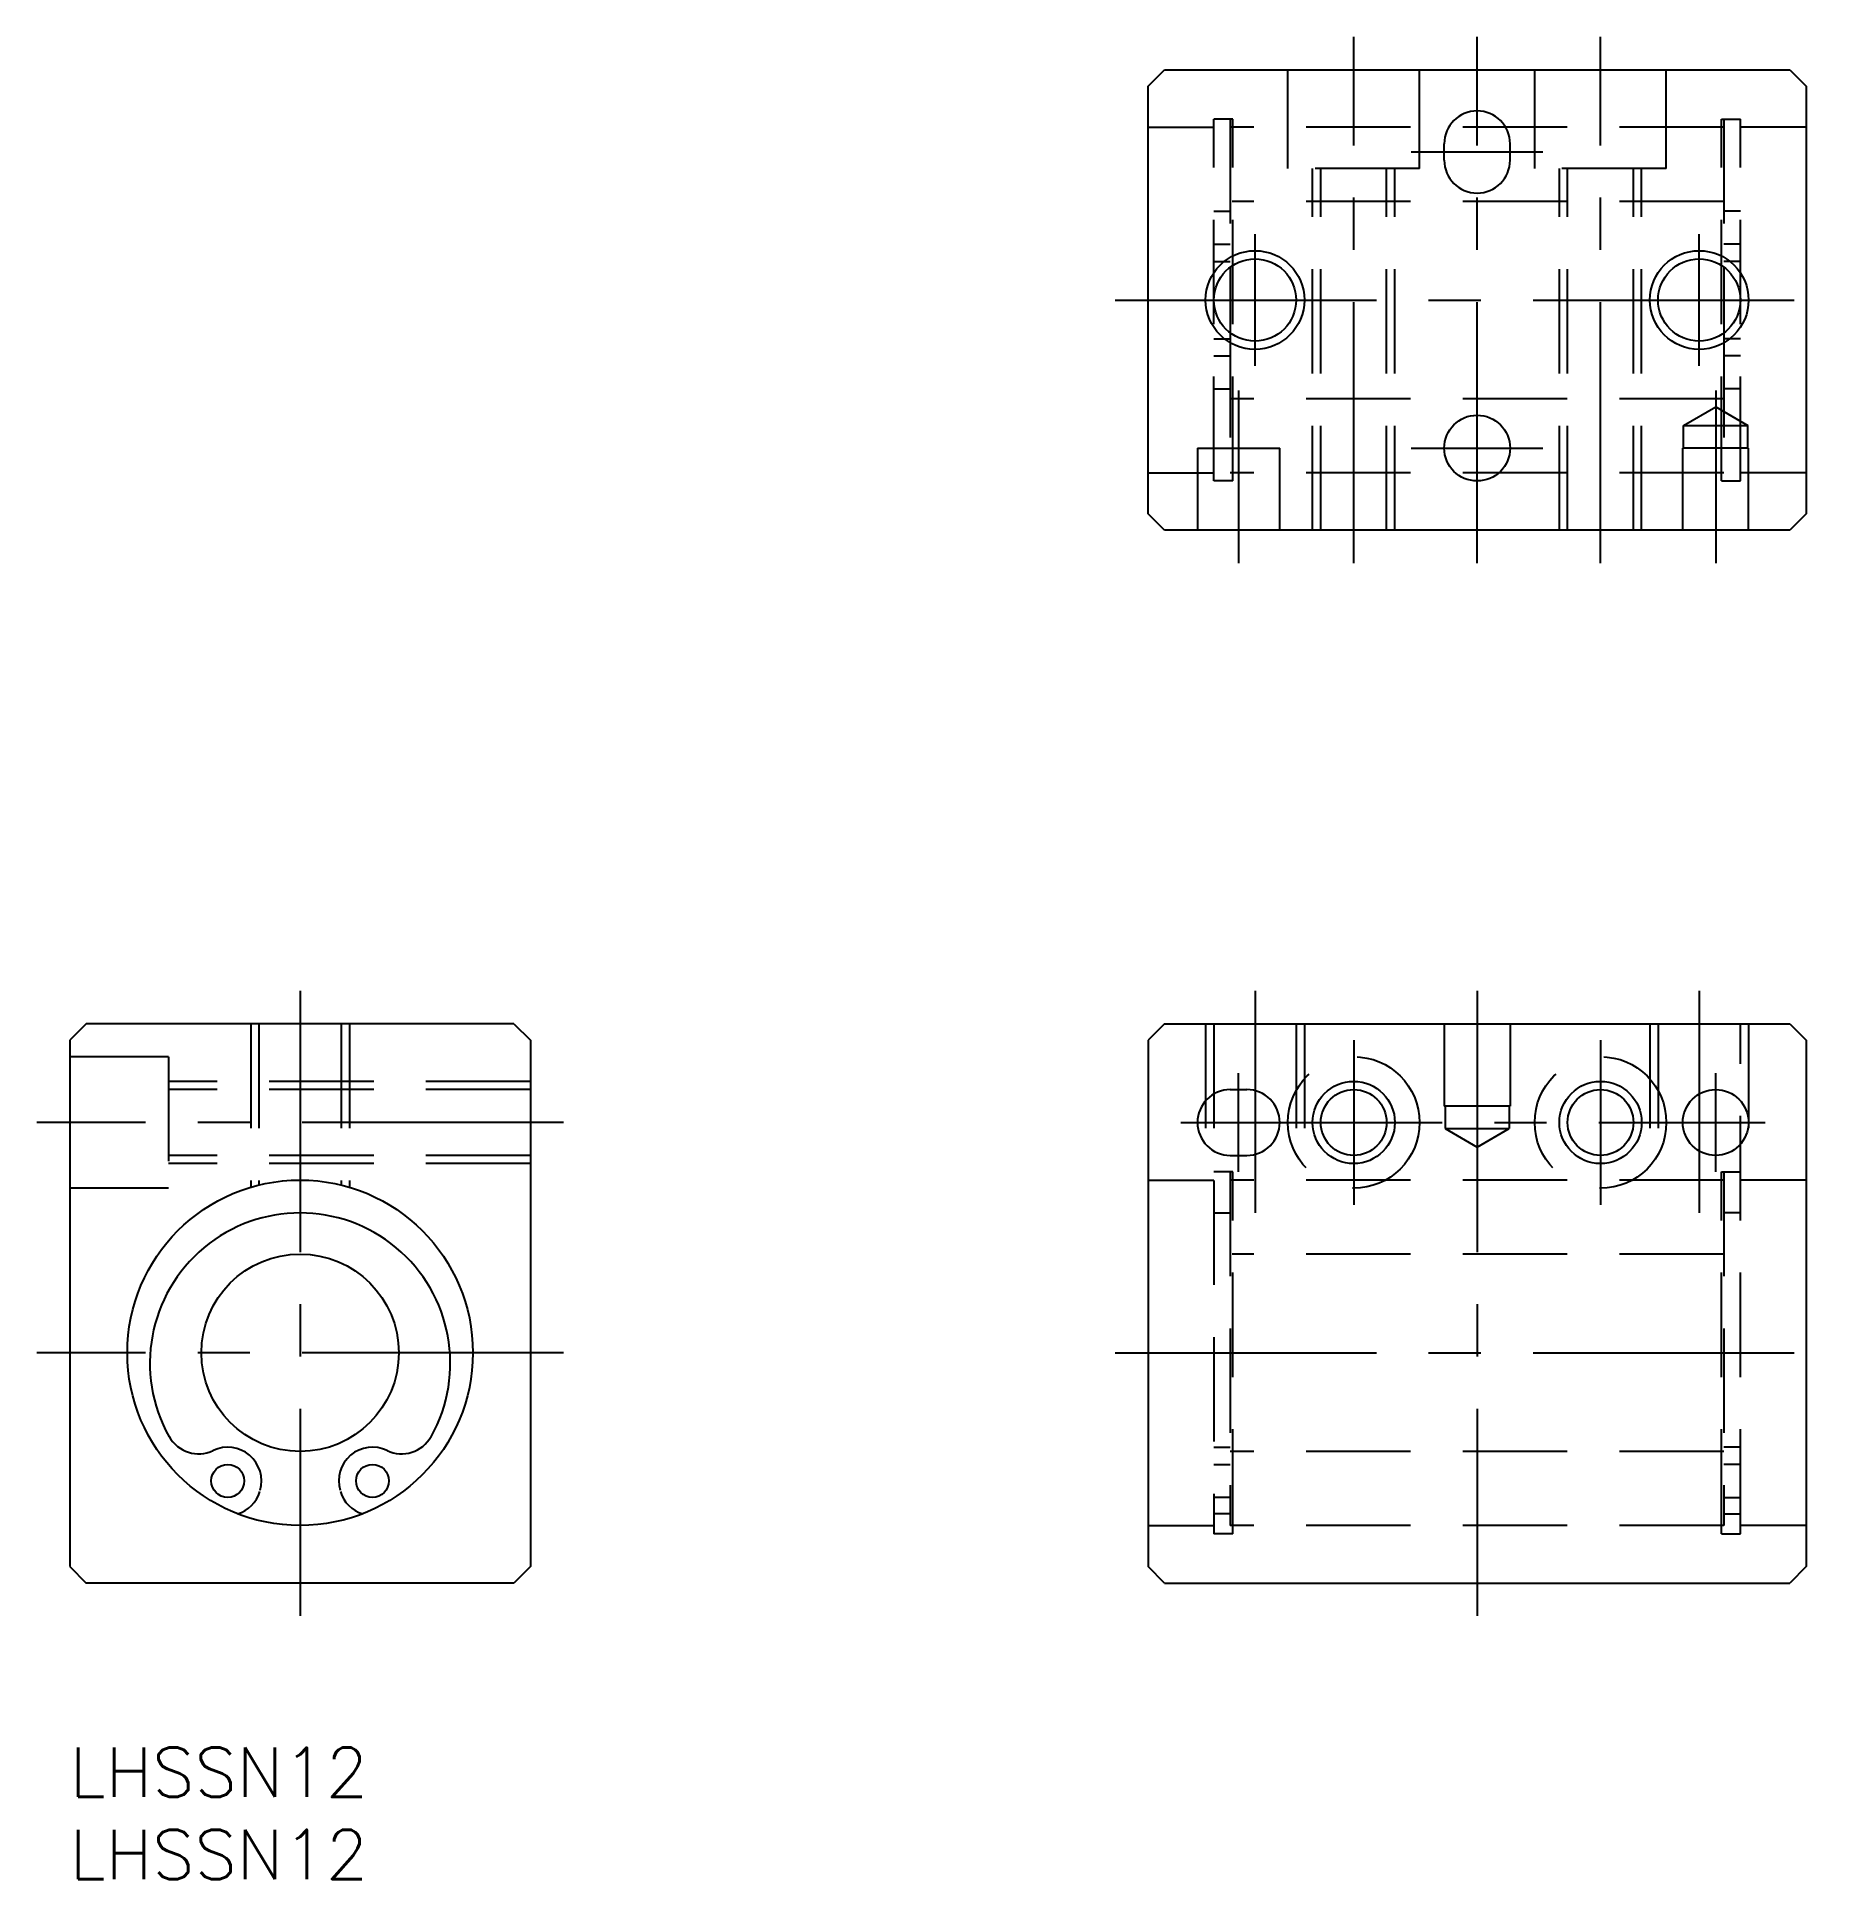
# Model space of a CAD drawing. Extents: x -2 to 108, y -8 to 104.
import ezdxf

# ---------------------------------------------------------------- set-up
doc = ezdxf.new("R2010")
doc.units = 0
doc.header["$LTSCALE"] = 0.5
doc.linetypes.add('CENTER', pattern=[50.8, 31.75, -6.35, 6.35, -6.35])
doc.linetypes.add('DASHED', pattern=[19.05, 12.7, -6.35])
doc.layers.get('0').update_dxf_attribs({"linetype": 'CONTINUOUS'})
for name, color, linetype in [('MSM_CENTER', 1, 'CENTER'), ('MSM_CONTINUOUS', 7, 'CONTINUOUS'), ('MSM_DASHED', 4, 'DASHED'), ('MSM_NARROW', 5, 'CONTINUOUS'), ('MSM_PART_NUMBER', 7, 'CONTINUOUS')]:
    doc.layers.add(name, color=color, linetype=linetype)
doc.styles.get("Standard").update_dxf_attribs({"font": 'txt.shx', "height": 3, "bigfont": 'bigfont.shx'})

# ---------------------------------------------------------------- blocks, each defined once
blk = doc.blocks.new('*U12')
at = {"layer": 'MSM_PART_NUMBER'}
blk.add_text('LHSSN12', height=3, dxfattribs=at).set_placement((0, -3))
blk = doc.blocks.new('*U13')
at = {"layer": 'MSM_PART_NUMBER'}
blk.add_text('LHSSN12', height=3, dxfattribs=at).set_placement((0, -8))

msp = doc.modelspace()

# ---------------------------------------------------------------- linework, layer by layer
msp.add_line((0, 35), (0, 35))
at = {"layer": 'MSM_CENTER'}
for p, q in [((78.04, 72), (78.04, 104)), ((85.54, 72), (85.54, 104)), ((93.04, 72), (93.04, 104)), ((81.54, 97), (89.54, 97)), ((72.04, 84), (72.04, 92)), ((99.04, 84), (99.04, 92)), ((63.54, 88), (107.54, 88)), ((71.04, 82.5), (71.04, 72)), ((85.54, 74), (85.54, 82)), ((100.04, 82.5), (100.04, 72)), ((81.54, 79), (89.54, 79)), ((14, 46), (14, 8)), ((72.04, 46), (72.04, 32.5)), ((85.54, 46), (85.54, 8)), ((99.04, 46), (99.04, 32.5)), ((78.04, 43), (78.04, 33)), ((93.04, 43), (93.04, 33)), ((71.04, 35), (71.04, 41)), ((100.04, 35), (100.04, 41)), ((30, 38), (-2, 38)), ((67.54, 38), (103.04, 38)), ((30, 24), (-2, 24)), ((63.54, 24), (107.54, 24))]:
    msp.add_line(p, q, dxfattribs=at)
at = {"layer": 'MSM_CONTINUOUS'}
for p, q in [((65.54, 101), (66.54, 102)), ((66.54, 102), (104.54, 102)), ((104.54, 102), (105.54, 101)), ((65.54, 75), (65.54, 101)), ((105.54, 101), (105.54, 75)), ((83.54, 96.5), (83.54, 97.5)), ((87.54, 96.5), (87.54, 97.5)), ((70.54, 90), (70.54, 86)), ((100.54, 90), (100.54, 86)), ((66.54, 74), (65.54, 75)), ((104.54, 74), (66.54, 74)), ((105.54, 75), (104.54, 74)), ((1, 44), (0, 43)), ((27, 44), (1, 44)), ((27, 44), (28, 43)), ((66.54, 44), (65.54, 43)), ((66.54, 44), (104.54, 44)), ((104.54, 44), (105.54, 43)), ((0, 43), (0, 11)), ((28, 43), (28, 11)), ((65.54, 43), (65.54, 11)), ((105.54, 43), (105.54, 11)), ((70.54, 40), (71.54, 40)), ((70.54, 36), (71.54, 36)), ((0, 11), (1, 10)), ((28, 11), (27, 10)), ((66.54, 10), (65.54, 11)), ((105.54, 11), (104.54, 10)), ((27, 10), (1, 10)), ((66.54, 10), (104.54, 10))]:
    msp.add_line(p, q, dxfattribs=at)
for centre, radius in [((72.04, 88), 2.5), ((99.04, 88), 2.5), ((85.54, 79), 2), ((78.04, 38), 2), ((93.04, 38), 2), ((100.04, 38), 2), ((14, 24), 10.5), ((14, 24), 6), ((9.6, 16.21), 1), ((18.4, 16.21), 1)]:
    msp.add_circle(centre, radius, dxfattribs=at)
for centre, radius, start, end in [((85.54, 97.5), 2, 0, 180), ((85.54, 96.5), 2, 180, 0), ((70.54, 38), 2, 90, 270), ((71.54, 38), 2, 270, 90), ((14, 23.37), 9.13, 330.641, 209.359), ((7.83, 19.91), 2.05, 209.359, 295.519), ((9.6, 16.21), 2.05, 343.794, 115.519), ((18.4, 16.21), 2.05, 64.481, 196.206), ((20.17, 19.91), 2.05, 244.481, 330.641), ((9.63, 16.13), 2, 286.4159, 343.794), ((18.37, 16.13), 2, 196.206, 253.5841)]:
    msp.add_arc(centre, radius, start, end, dxfattribs=at)
at = {"layer": 'MSM_DASHED'}
for p, q in [((74.04, 96), (74.04, 102)), ((82.04, 96), (82.04, 102)), ((89.04, 96), (89.04, 102)), ((97.04, 96), (97.04, 102)), ((70.69, 99), (69.54, 99)), ((69.54, 77), (69.54, 99)), ((70.54, 99), (70.54, 90)), ((70.69, 77), (70.69, 99)), ((100.39, 77), (100.39, 99)), ((100.39, 99), (101.54, 99)), ((100.54, 99), (100.54, 90)), ((101.54, 77), (101.54, 99)), ((65.54, 98.5), (69.54, 98.5)), ((100.54, 98.5), (70.54, 98.5)), ((105.54, 98.5), (101.54, 98.5)), ((82.04, 96), (74.04, 96)), ((75.54, 74), (75.54, 96)), ((76.04, 74), (76.04, 96)), ((80.04, 74), (80.04, 96)), ((80.54, 74), (80.54, 96)), ((97.04, 96), (89.04, 96)), ((90.54, 74), (90.54, 96)), ((91.04, 74), (91.04, 96)), ((95.04, 74), (95.04, 96)), ((95.54, 74), (95.54, 96)), ((69.54, 93.4), (70.54, 93.4)), ((100.54, 94), (70.65, 94)), ((101.54, 93.4), (100.54, 93.4)), ((69.54, 91.4), (70.54, 91.4)), ((101.54, 91.4), (100.54, 91.4)), ((69.54, 90.35), (70.54, 90.35)), ((101.54, 90.35), (100.54, 90.35)), ((69.54, 85.65), (70.54, 85.65)), ((70.54, 86), (70.54, 77)), ((100.54, 86), (100.54, 77)), ((101.54, 85.65), (100.54, 85.65)), ((69.54, 84.6), (70.54, 84.6)), ((101.54, 84.6), (100.54, 84.6)), ((69.54, 82.6), (70.54, 82.6)), ((100.54, 82), (70.54, 82)), ((101.54, 82.6), (100.54, 82.6)), ((98.09, 80.37), (100.04, 81.5)), ((100.04, 81.5), (101.99, 80.37)), ((98.09, 79), (98.09, 80.37)), ((98.09, 80.37), (101.99, 80.37)), ((101.99, 79), (101.99, 80.37)), ((68.54, 79), (68.54, 74)), ((68.54, 79), (73.54, 79)), ((73.54, 74), (73.54, 79)), ((98.04, 74), (98.04, 79)), ((102.04, 79), (98.04, 79)), ((102.04, 74), (102.04, 79)), ((65.54, 77.5), (69.54, 77.5)), ((100.54, 77.5), (70.54, 77.5)), ((105.54, 77.5), (101.54, 77.5)), ((70.69, 77), (69.54, 77)), ((100.39, 77), (101.54, 77)), ((11, 44), (11, 34.06)), ((11.5, 44), (11.5, 34.2)), ((16.5, 44), (16.5, 34.2)), ((17, 44), (17, 34.06)), ((69.04, 44), (69.04, 34.5)), ((69.54, 44), (69.54, 13)), ((74.54, 44), (74.54, 34.5)), ((75.04, 44), (75.04, 34.5)), ((83.54, 44), (83.54, 39)), ((87.54, 44), (87.54, 39)), ((96.04, 44), (96.04, 34.5)), ((96.54, 44), (96.54, 34.5)), ((101.54, 13), (101.54, 44)), ((102.04, 44), (102.04, 34.5)), ((6, 42), (0, 42)), ((6, 42), (6, 34)), ((28, 40.5), (6, 40.5)), ((28, 40), (6, 40)), ((87.54, 39), (83.54, 39)), ((83.59, 39), (83.59, 37.63)), ((87.49, 39), (87.49, 37.63)), ((83.59, 37.63), (85.54, 36.5)), ((83.59, 37.63), (87.49, 37.63)), ((85.54, 36.5), (87.49, 37.63)), ((28, 36), (6, 36)), ((28, 35.5), (6, 35.5)), ((70.69, 35), (69.54, 35)), ((70.54, 35), (70.54, 13.5)), ((70.69, 13), (70.69, 35)), ((100.39, 13), (100.39, 35)), ((100.39, 35), (101.54, 35)), ((100.54, 35), (100.54, 13.5)), ((6, 34), (0, 34)), ((65.54, 34.5), (69.54, 34.5)), ((100.54, 34.5), (70.54, 34.5)), ((105.54, 34.5), (101.54, 34.5)), ((69.54, 32.5), (70.54, 32.5)), ((101.54, 32.5), (100.54, 32.5)), ((100.54, 30), (70.65, 30)), ((69.54, 18.26), (70.54, 18.26)), ((100.54, 18), (70.54, 18)), ((101.54, 18.26), (100.54, 18.26)), ((69.54, 17.21), (70.54, 17.21)), ((101.54, 17.21), (100.54, 17.21)), ((70.54, 15.21), (69.54, 15.21)), ((100.54, 15.21), (101.54, 15.21)), ((65.54, 13.5), (69.54, 13.5)), ((70.54, 14.21), (69.54, 14.21)), ((100.54, 13.5), (70.54, 13.5)), ((100.54, 14.21), (101.54, 14.21)), ((105.54, 13.5), (101.54, 13.5)), ((70.69, 13), (69.54, 13)), ((100.39, 13), (101.54, 13))]:
    msp.add_line(p, q, dxfattribs=at)
for centre in [(78.04, 38), (93.04, 38)]:
    msp.add_circle(centre, 4, dxfattribs=at)
at = {"layer": 'MSM_NARROW'}
for centre, radius in [((72.04, 88), 3), ((99.04, 88), 3), ((78.04, 38), 2.5), ((93.04, 38), 2.5)]:
    msp.add_circle(centre, radius, dxfattribs=at)

# ---------------------------------------------------------------- block references
at = {"layer": 'MSM_CONTINUOUS'}
for name in ['*U12', '*U13']:
    msp.add_blockref(name, (0, 0), dxfattribs=at)

doc.saveas('drawing.dxf')
